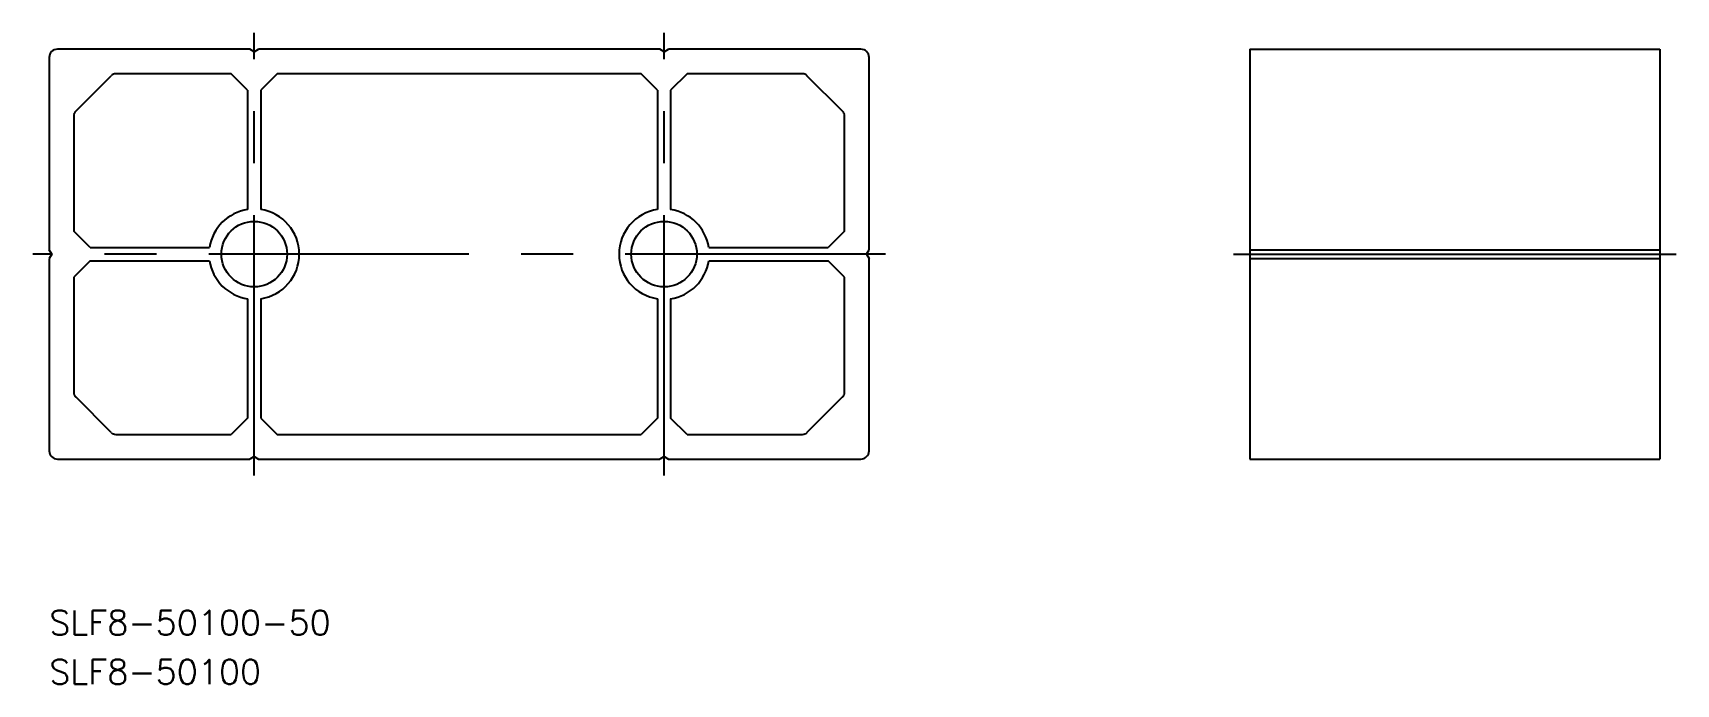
# Model space of a CAD drawing. Extents: x -27 to 173, y -52 to 27.
import ezdxf

# ---------------------------------------------------------------- set-up
doc = ezdxf.new("R2010")
doc.units = 0
doc.linetypes.add('CENTER', pattern=[50.8, 31.75, -6.35, 6.35, -6.35])
doc.layers.get('0').update_dxf_attribs({"linetype": 'CONTINUOUS'})
doc.layers.add('CENTER', color=1, linetype='CENTER')
doc.styles.get("Standard").update_dxf_attribs({"font": 'txt.shx', "height": 3, "bigfont": 'bigfont.shx'})

# ---------------------------------------------------------------- blocks, each defined once
blk = doc.blocks.new('*U4')
at = {"color": 7, "linetype": 'CONTINUOUS'}
blk.add_text('SLF8-50100-50', height=3, dxfattribs=at).set_placement((-25, -46.47))
blk = doc.blocks.new('*U5')
at = {"color": 7, "linetype": 'CONTINUOUS'}
blk.add_text('SLF8-50100', height=3, dxfattribs=at).set_placement((-25, -52.47))

msp = doc.modelspace()

# ---------------------------------------------------------------- linework, layer by layer
at = {"color": 7, "linetype": 'CONTINUOUS'}
for p, q in [((-0.52, 25), (-24, 25)), ((0, 24.7), (-0.52, 25)), ((0, 24.7), (0.52, 25)), ((49.48, 25), (0.52, 25)), ((50, 24.7), (49.48, 25)), ((50, 24.7), (50.52, 25)), ((74, 25), (50.52, 25)), ((121.45, 25), (171.45, 25)), ((121.45, 25), (121.45, -25)), ((171.45, 25), (171.45, -25)), ((-25, 24), (-25, 0.52)), ((75, 0.52), (75, 24)), ((-21.77, 17.43), (-17.43, 21.77)), ((-2.8, 22), (-16.87, 22)), ((-0.8, 20), (-2.8, 22)), ((2.8, 22), (0.8, 20)), ((47.2, 22), (2.8, 22)), ((49.2, 20), (47.2, 22)), ((52.8, 22), (50.8, 20)), ((66.87, 22), (52.8, 22)), ((71.77, 17.43), (67.43, 21.77)), ((-0.8, 20), (-0.8, 5.44)), ((0.8, 20), (0.8, 5.44)), ((49.2, 20), (49.2, 5.44)), ((50.8, 20), (50.8, 5.44)), ((-22, 16.87), (-22, 2.8)), ((72, 2.8), (72, 16.87)), ((-20, 0.8), (-22, 2.8)), ((72, 2.8), (70, 0.8)), ((-24.7, 0), (-25, 0.52)), ((-24.7, 0), (-25, -0.52)), ((-20, 0.8), (-5.44, 0.8)), ((55.44, 0.8), (70, 0.8)), ((74.7, 0), (75, 0.52)), ((121.45, 0.52), (171.45, 0.52)), ((-25, -0.52), (-25, -24)), ((-20, -0.8), (-22, -2.8)), ((-20, -0.8), (-5.44, -0.8)), ((55.44, -0.8), (70, -0.8)), ((72, -2.8), (70, -0.8)), ((74.7, 0), (75, -0.52)), ((75, -24), (75, -0.52)), ((121.45, 0), (171.45, 0)), ((121.45, -0.52), (171.45, -0.52)), ((-22, -2.8), (-22, -16.87)), ((72, -16.87), (72, -2.8)), ((-0.8, -5.44), (-0.8, -20)), ((0.8, -5.44), (0.8, -20)), ((49.2, -5.44), (49.2, -20)), ((50.8, -5.44), (50.8, -20)), ((-17.43, -21.77), (-21.77, -17.43)), ((71.77, -17.43), (67.43, -21.77)), ((-0.8, -20), (-2.8, -22)), ((0.8, -20), (2.8, -22)), ((49.2, -20), (47.2, -22)), ((52.8, -22), (50.8, -20)), ((-16.87, -22), (-2.8, -22)), ((2.8, -22), (47.2, -22)), ((52.8, -22), (66.87, -22)), ((-24, -25), (-0.52, -25)), ((0, -24.7), (-0.52, -25)), ((0, -24.7), (0.52, -25)), ((0.52, -25), (49.48, -25)), ((50, -24.7), (49.48, -25)), ((50, -24.7), (50.52, -25)), ((50.52, -25), (74, -25)), ((121.45, -25), (171.45, -25))]:
    msp.add_line(p, q, dxfattribs=at)
for centre in [(0, 0), (50, 0)]:
    msp.add_circle(centre, 4, dxfattribs=at)
for centre, radius, start, end in [((-24, 24), 1, 90, 180), ((74, 24), 1, 0, 90), ((-16.87, 21.2), 0.8, 90, 135), ((66.87, 21.2), 0.8, 45, 90), ((-21.2, 16.87), 0.8, 135, 180), ((71.2, 16.87), 0.8, 0, 45), ((0, 0), 5.5, 98.3636, 171.6364), ((0, 0), 5.5, 278.3636, 81.6364), ((50, 0), 5.5, 98.3636, 261.6364), ((50, 0), 5.5, 8.3636, 81.6364), ((0, 0), 5.5, 188.3636, 261.6364), ((50, 0), 5.5, 278.3636, 351.6364), ((-21.2, -16.87), 0.8, 180, 225), ((71.2, -16.87), 0.8, 315, 0), ((-16.87, -21.2), 0.8, 225, 270), ((66.87, -21.2), 0.8, 270, 315), ((-24, -24), 1, 180, 270), ((74, -24), 1, 270, 0)]:
    msp.add_arc(centre, radius, start, end, dxfattribs=at)
at = {"layer": 'CENTER', "color": 1, "linetype": 'CENTER'}
for p, q in [((0, -27), (0, 27)), ((50, -27), (50, 27)), ((77, 0), (-27, 0)), ((119.45, 0), (173.45, 0))]:
    msp.add_line(p, q, dxfattribs=at)

# ---------------------------------------------------------------- block references
at = {"color": 7, "linetype": 'CONTINUOUS'}
for name in ['*U4', '*U5']:
    msp.add_blockref(name, (0, 0), dxfattribs=at)

doc.saveas('drawing.dxf')
